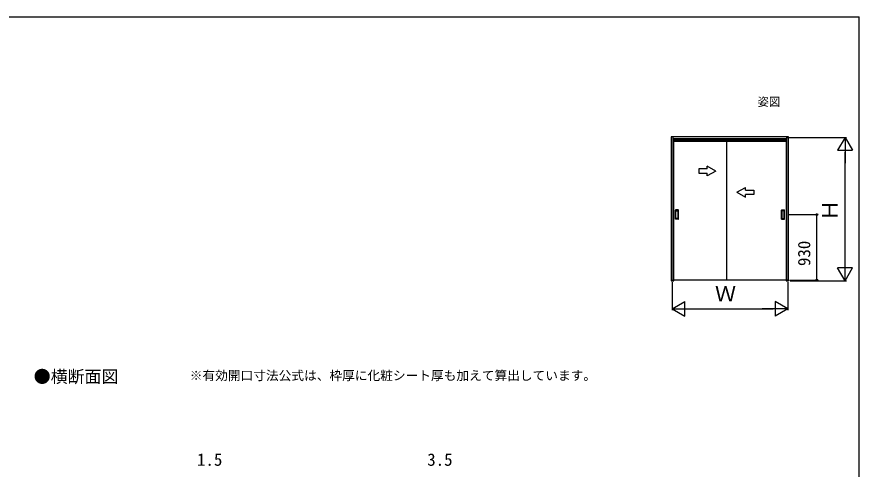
# Model space of a CAD drawing. Units: millimetres, scale not verified. Extents: x -525 to 525, y -783 to 779.
# Drawn here: x -72 to 525, y 426 to 747 of the extents above; entities that cross this region are included whole.
import ezdxf
from ezdxf.enums import TextEntityAlignment as Align

# ---------------------------------------------------------------- set-up
doc = ezdxf.new("R2010")
doc.units = ezdxf.units.MM
doc.header["$LTSCALE"] = 4
for name, color, linetype in [('0-2_USER1', 3, 'Continuous'), ('0-7_YKK_A1', 4, 'Continuous'), ('0-8_YKK_D', 6, 'Continuous'), ('0-9_YKK_ZWAK', 7, 'Continuous')]:
    doc.layers.add(name, color=color, linetype=linetype)
doc.styles.add('ＭＳ ゴシック', font='')
doc.styles.get('ＭＳ ゴシック').set_extended_font_data('MS Gothic')

msp = doc.modelspace()

# ---------------------------------------------------------------- linework, layer by layer
at = {"layer": '0-7_YKK_A1'}
for p, q in [((475, 661.7), (391.85, 661.7)), ((391.85, 661.7), (391.85, 559.55)), ((393.05, 661.7), (393.05, 559.55)), ((393.05, 660.5), (473.8, 660.5)), ((393.325, 559.95), (393.325, 658.7)), ((473.525, 658.7), (393.325, 658.7)), ((393.55, 660), (473.3, 660)), ((393.55, 658.5), (473.3, 658.5)), ((430.875, 658.7), (430.875, 559.95)), ((473.3, 660.5), (473.3, 559.55)), ((473.525, 559.95), (473.525, 658.7)), ((473.8, 559.55), (473.8, 661.7)), ((474.171, 661.2), (474.5, 661.2)), ((475, 559.55), (475, 661.7)), ((423.375, 637.3), (417.375, 640.764)), ((417.375, 638.8), (417.375, 640.764)), ((423.375, 637.3), (417.375, 633.836)), ((417.375, 633.836), (417.375, 635.8)), ((438.375, 622.3), (444.375, 625.764)), ((438.375, 622.3), (444.375, 618.836)), ((444.375, 623.8), (444.375, 625.764)), ((444.375, 618.836), (444.375, 620.8)), ((394.775, 603.25), (394.775, 609.65)), ((396.825, 609.7), (394.825, 609.7)), ((395.075, 603.75), (395.075, 609.15)), ((395.125, 609.2), (396.525, 609.2)), ((396.575, 609.15), (396.575, 603.75)), ((396.875, 603.25), (396.875, 609.65)), ((469.975, 603.25), (469.975, 609.65)), ((470.025, 609.7), (472.025, 609.7)), ((470.275, 609.15), (470.275, 603.75)), ((471.725, 609.2), (470.325, 609.2)), ((471.775, 603.75), (471.775, 609.15)), ((472.075, 603.25), (472.075, 609.65)), ((396.825, 603.2), (394.825, 603.2)), ((396.525, 603.7), (395.125, 603.7)), ((470.025, 603.2), (472.025, 603.2)), ((470.325, 603.7), (471.725, 603.7)), ((392.35, 560.226), (392.35, 559.55)), ((473.525, 559.95), (393.325, 559.95)), ((473.3, 559.55), (475, 559.55)), ((474.5, 560.347), (474.5, 559.55))]:
    msp.add_line(p, q, dxfattribs=at)
for points in [[(391.85, 559.55), (393.55, 559.55), (393.55, 660.5)], [(417.375, 638.8), (411.375, 638.8), (411.375, 635.8), (417.375, 635.8)], [(444.375, 623.8), (450.375, 623.8), (450.375, 620.8), (444.375, 620.8)]]:
    msp.add_lwpolyline(points, dxfattribs=at)
for centre, start, end in [((394.825, 609.65), 90, 180), ((395.125, 609.15), 90, 180), ((396.525, 609.15), 0, 90), ((396.825, 609.65), 0, 90), ((470.025, 609.65), 90, 180), ((470.325, 609.15), 90, 180), ((471.725, 609.15), 360, 90), ((472.025, 609.65), 0, 90), ((394.825, 603.25), 180, 270), ((395.125, 603.75), 180, 270), ((396.525, 603.75), 270, 0), ((396.825, 603.25), 270, 0), ((470.025, 603.25), 180, 270), ((470.325, 603.75), 180, 270), ((471.725, 603.75), 270, 360), ((472.025, 603.25), 270, 0)]:
    msp.add_arc(centre, 0.05, start, end, dxfattribs=at)
at = {"layer": '0-8_YKK_D'}
for p, q in [((475.5, 661.2), (516, 661.2)), ((515, 661.2), (509.75, 652.107)), ((515, 661.2), (520.25, 652.107)), ((515, 661.2), (515, 643.013)), ((509.75, 652.107), (520.25, 652.107)), ((515, 570.05), (515, 650.7)), ((474.856, 606.45), (496, 606.45)), ((495, 559.95), (495, 606.45)), ((515, 559.55), (515, 577.737)), ((515, 559.55), (509.75, 568.643)), ((520.25, 568.643), (509.75, 568.643)), ((515, 559.55), (520.25, 568.643)), ((392.35, 558.55), (392.35, 538.55)), ((474.5, 558.55), (474.5, 538.55)), ((475.525, 559.95), (496, 559.95)), ((476, 559.55), (516, 559.55)), ((392.35, 539.55), (401.443, 544.8)), ((401.443, 534.3), (401.443, 544.8)), ((474.5, 539.55), (465.407, 544.8)), ((465.407, 544.8), (465.407, 534.3)), ((392.35, 539.55), (401.443, 534.3)), ((392.35, 539.55), (410.537, 539.55)), ((402.85, 539.55), (464, 539.55)), ((474.5, 539.55), (456.313, 539.55)), ((474.5, 539.55), (465.407, 534.3))]:
    msp.add_line(p, q, dxfattribs=at)
for centre in [(495, 606.45), (495, 559.95)]:
    msp.add_circle(centre, 0.637, dxfattribs=at)
at = {"layer": '0-9_YKK_ZWAK'}
msp.add_line((-525, 746.7), (525, 746.7), dxfattribs=at)
msp.add_lwpolyline([(-525, -783.3), (525, -783.3), (525, 746.7)], dxfattribs=at)

# ---------------------------------------------------------------- texts
at = {"layer": '0-2_USER1', "style": 'ＭＳ ゴシック'}
for s, height, p in [('姿図', 5.865, (453, 681.7)), ('●横断面図', 8.798, (-60.072, 484.497)), ('※有効開口寸法公式は、枠厚に化粧シート厚も加えて算出しています。', 6.598, (50.527, 487.026))]:
    msp.add_text(s, height=height, dxfattribs=at).set_placement(p, align=Align.BOTTOM_LEFT)
at = {"layer": '0-8_YKK_D', "style": 'ＭＳ ゴシック'}
for s, height, p in [('Ｈ', 11, (513, 602.023)), ('930', 8.798, (493, 569.939))]:
    msp.add_text(s, height=height, rotation=90, dxfattribs=at).set_placement(p, align=Align.BOTTOM_LEFT)
for s, height, p in [('Ｗ', 11, (422.772, 541.55)), ('1.5', 8.798, (55.683, 425.629)), ('3.5', 8.798, (218.848, 425.629))]:
    msp.add_text(s, height=height, dxfattribs=at).set_placement(p, align=Align.BOTTOM_LEFT)

doc.saveas('drawing.dxf')
